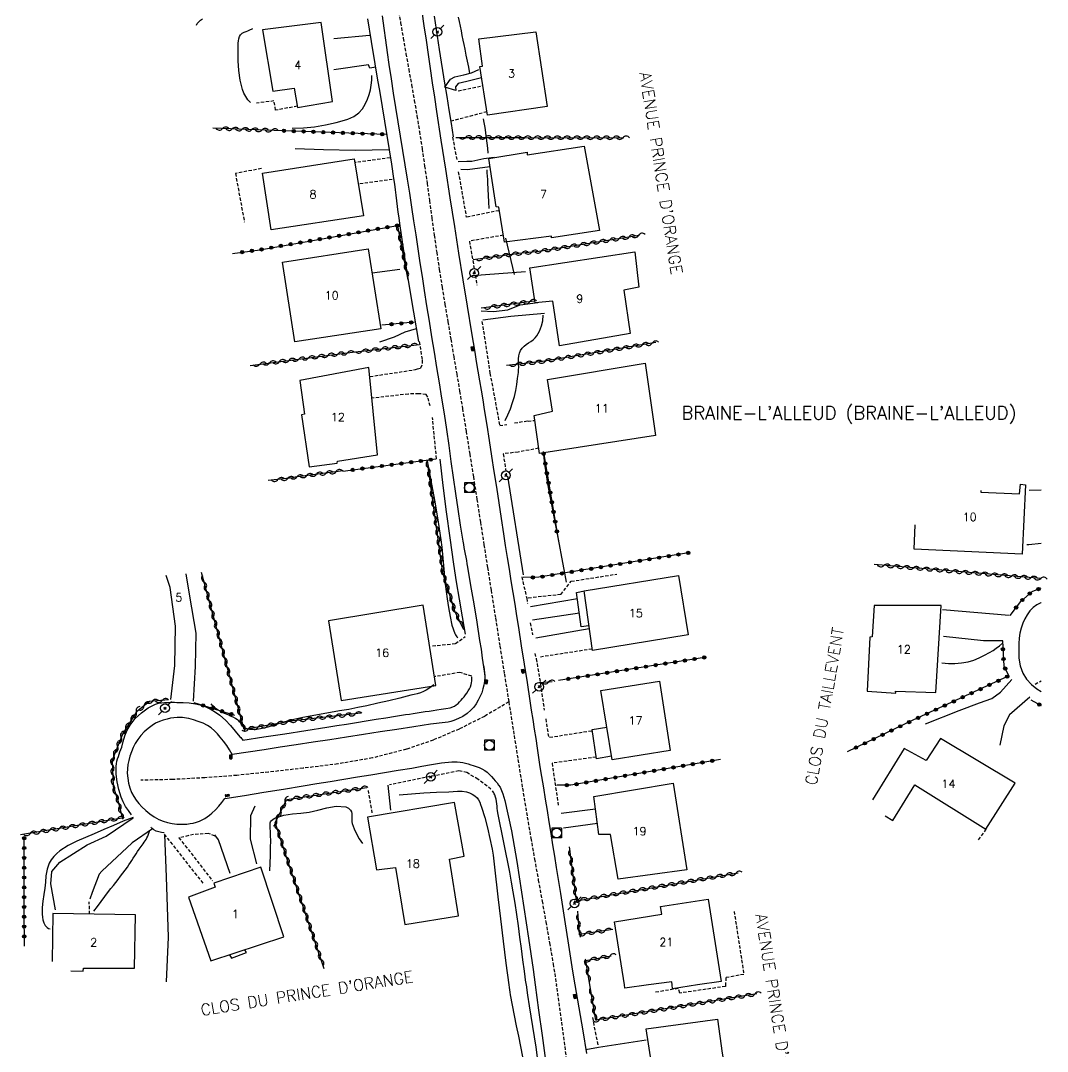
# Model space of a CAD drawing. Header units: millimetres. Extents: x 150997 to 152001, y 151999 to 153001.
# Drawn here: x 151844.3 to 152000.9, y 152160.9 to 152318.2 of the extents above; entities that cross this region are included whole.
import ezdxf
from ezdxf.enums import TextEntityAlignment as Align

# ---------------------------------------------------------------- set-up
doc = ezdxf.new("R2010")
doc.units = ezdxf.units.MM
doc.linetypes.add('DASHED', pattern=[0.75, 0.5, -0.25])
doc.layers.get('0').update_dxf_attribs({"linetype": 'CONTINUOUS'})
for name, color, linetype in [('W0001', 6, 'DASHED'), ('W0014', 7, 'CONTINUOUS'), ('W0017', 7, 'CONTINUOUS'), ('W0101', 7, 'CONTINUOUS'), ('W0104', 1, 'CONTINUOUS'), ('W0105', 7, 'CONTINUOUS'), ('W0112', 1, 'DASHED'), ('W0211', 2, 'CONTINUOUS'), ('W0214', 2, 'CONTINUOUS'), ('W0300', 7, 'CONTINUOUS'), ('W0310', 3, 'CONTINUOUS'), ('W0323', 7, 'CONTINUOUS'), ('W0330', 7, 'CONTINUOUS'), ('W0401', 7, 'CONTINUOUS'), ('W0420', 7, 'CONTINUOUS'), ('W0473', 7, 'CONTINUOUS'), ('W0980', 7, 'CONTINUOUS'), ('W0989', 7, 'CONTINUOUS'), ('W0991', 7, 'CONTINUOUS')]:
    doc.layers.add(name, color=color, linetype=linetype)
doc.styles.get("Standard").update_dxf_attribs({"font": 'romans.shx', "width": 0.85})

# ---------------------------------------------------------------- blocks, each defined once
blk = doc.blocks.new('T401')
for p, q in [((-0.3, 0.3), (0, 0.3)), ((-0.3, -0.25), (-0.3, 0.3)), ((-0.3, 0.15), (0, 0.15)), ((-0.3, 0), (0, 0)), ((0, 0.3), (0, -0.25)), ((-0.3, -0.15), (0, -0.15)), ((-0.3, -0.25), (-0.3, -0.3)), ((-0.3, -0.3), (0, -0.3)), ((0, -0.3), (0, -0.25))]:
    blk.add_line(p, q)
blk = doc.blocks.new('T420')
for p, q in [((0.75, 0.75), (-0.75, 0.75)), ((-0.75, 0.75), (-0.75, -0.75)), ((0.75, 0.75), (0.75, -0.75)), ((0.75, -0.75), (-0.75, -0.75))]:
    blk.add_line(p, q)
blk.add_ellipse((0, 0), major_axis=(-0.53, 0.53), ratio=1, start_param=3.926991, end_param=10.210176)
blk = doc.blocks.new('T473')
for p, q in [((-0.166667, 0.166667), (0.166667, -0.166667)), ((-0.166667, -0.166667), (0.166667, 0.166667)), ((0.500001, 0.500001), (1.000002, 1.000002)), ((-1.000002, -1.000002), (-0.500001, -0.500001))]:
    blk.add_line(p, q)
blk.add_ellipse((0, 0), major_axis=(0.471405, 0.471405), ratio=1, start_param=5.4977871438, end_param=11.780972451)
blk = doc.blocks.new('t310o')
at = {"color": 0, "linetype": 'Continuous'}
for centre, start, end in [((-0.5, 0.38), 216.8699, 323.1304), ((0.5, -0.37), 36.8699, 143.1303)]:
    blk.add_arc(centre, 0.625, start, end, dxfattribs=at)
blk = doc.blocks.new('t323o')
at = {"color": 0, "linetype": 'Continuous'}
for radius in [0.25, 0.15]:
    blk.add_circle((0, 0), radius, dxfattribs=at)

msp = doc.modelspace()

# ---------------------------------------------------------------- linework, layer by layer
at = {"layer": 'W0001'}
for points in [[(151901.87, 152320.22), (151902.26, 152317.84), (151902.67, 152315.47), (151903.09, 152313.1), (151903.51, 152310.73), (151903.94, 152308.36), (151904.36, 152305.98), (151904.77, 152303.61), (151905.15, 152301.23), (151905.56, 152298.6), (151905.94, 152295.97), (151906.31, 152293.33), (151906.68, 152290.7), (151907.04, 152288.06), (151907.4, 152285.43), (151907.78, 152282.79), (151908.18, 152280.16), (151908.6, 152277.5), (151909.03, 152274.85), (151909.48, 152272.2), (151909.93, 152269.55), (151910.38, 152266.9), (151910.83, 152264.25), (151911.28, 152261.59), (151911.71, 152258.94), (151912.27, 152255.48), (151912.82, 152252.02), (151913.37, 152248.56), (151913.91, 152245.1), (151914.45, 152241.63), (151914.99, 152238.17), (151915.53, 152234.71), (151916.08, 152231.25), (151916.75, 152226.98), (151917.42, 152222.72), (151918.1, 152218.45), (151918.78, 152214.19)], [(151999.07, 152216.92), (152000, 152217.43)], [(151918.78, 152214.19), (151915.06, 152211.99), (151911.21, 152210.05), (151907.24, 152208.37), (151903.16, 152206.97), (151897.97, 152205.64), (151892.7, 152204.73), (151887.41, 152204.08), (151882.13, 152203.48), (151877.27, 152202.98), (151872.39, 152202.61), (151867.51, 152202.36), (151862.62, 152202.23)], [(151918.78, 152214.19), (151919.48, 152209.79), (151920.17, 152205.4), (151920.87, 152201.01), (151921.59, 152196.62), (151922.14, 152193.41), (151922.7, 152190.21), (151923.28, 152187.01), (151923.86, 152183.81), (151924.44, 152180.62), (151925, 152177.41), (151925.54, 152174.21), (151926.06, 152171)], [(151927.7, 152158.86), (151927.33, 152161.83), (151926.94, 152164.81), (151926.53, 152167.79), (151926.1, 152170.76), (151926.09, 152170.82), (151926.08, 152170.88), (151926.07, 152170.94), (151926.06, 152171)]]:
    msp.add_lwpolyline(points, dxfattribs=at)
at = {"layer": 'W0014'}
for points in [[(151905.05, 152269.2), (151904.28, 152273.69), (151903.54, 152278.19), (151902.83, 152282.69), (151902.15, 152287.2), (151902.03, 152288.06), (151901.92, 152288.92), (151901.81, 152289.78), (151901.71, 152290.64), (151901.6, 152291.5), (151901.49, 152292.36), (151901.38, 152293.22), (151901.26, 152294.08), (151900.93, 152296.27), (151900.58, 152298.45), (151900.23, 152300.64), (151899.86, 152302.82), (151899.5, 152305), (151899.13, 152307.18), (151898.76, 152309.36), (151898.4, 152311.54), (151897.83, 152314.99), (151897.26, 152318.44)], [(151899.44, 152318.87), (151899.69, 152317.01), (151899.95, 152315.16), (151900.21, 152313.3), (151900.48, 152311.45), (151900.81, 152309.26), (151901.16, 152307.07), (151901.51, 152304.89), (151901.87, 152302.7), (151902.23, 152300.52), (151902.58, 152298.33), (151902.94, 152296.15), (151903.28, 152293.96), (151903.61, 152291.84), (151903.94, 152289.71), (151904.26, 152287.59), (151904.58, 152285.47), (151904.9, 152283.34), (151905.22, 152281.22), (151905.54, 152279.1), (151905.87, 152276.98), (151906.24, 152274.62), (151906.62, 152272.27), (151907, 152269.92), (151907.39, 152267.57), (151907.77, 152265.22), (151908.15, 152262.87), (151908.53, 152260.52), (151908.9, 152258.17), (151909.26, 152255.74), (151909.62, 152253.31), (151909.96, 152250.88), (151910.31, 152248.45), (151910.65, 152246.02), (151911.01, 152243.59), (151911.38, 152241.16), (151911.77, 152238.74), (151911.85, 152238.24), (151911.94, 152237.75), (151912.03, 152237.25), (151912.12, 152236.75), (151912.21, 152236.26), (151912.31, 152235.76), (151912.4, 152235.26), (151912.48, 152234.77), (151912.96, 152231.97), (151913.43, 152229.17), (151913.88, 152226.37), (151914.33, 152223.57), (151914.54, 152222.23), (151914.74, 152220.89), (151914.94, 152219.56), (151915.14, 152218.22)], [(151928.56, 152173.09), (151927.95, 152177.05), (151927.34, 152181), (151926.71, 152184.96), (151926.08, 152188.92), (151925.81, 152190.65), (151925.52, 152192.39), (151925.24, 152194.13), (151924.95, 152195.87), (151924.66, 152197.61), (151924.38, 152199.35), (151924.1, 152201.09), (151923.82, 152202.83), (151923.59, 152204.27), (151923.37, 152205.72), (151923.15, 152207.16), (151922.93, 152208.61), (151922.71, 152210.05), (151922.49, 152211.5), (151922.26, 152212.94), (151922.04, 152214.38), (151921.61, 152217.17), (151921.17, 152219.96), (151920.74, 152222.75), (151920.3, 152225.53), (151920.02, 152227.32), (151919.73, 152229.11), (151919.45, 152230.89), (151919.16, 152232.68), (151918.87, 152234.47), (151918.59, 152236.25), (151918.3, 152238.04), (151918.02, 152239.83), (151917.65, 152242.2), (151917.29, 152244.58), (151916.93, 152246.95), (151916.56, 152249.33), (151916.2, 152251.7), (151915.84, 152254.08), (151915.47, 152256.45), (151915.09, 152258.82), (151914.85, 152260.29), (151914.61, 152261.75), (151914.37, 152263.21), (151914.12, 152264.67), (151913.87, 152266.13), (151913.63, 152267.59), (151913.38, 152269.05), (151913.14, 152270.51), (151912.48, 152274.56), (151911.82, 152278.62), (151911.18, 152282.68), (151910.53, 152286.73), (151909.84, 152291.12), (151909.15, 152295.5), (151908.47, 152299.89), (151907.8, 152304.28), (151907.48, 152306.46), (151907.15, 152308.65), (151906.83, 152310.83), (151906.52, 152313.01), (151906.2, 152315.2), (151905.88, 152317.38), (151905.55, 152319.57)], [(151910.35, 152300.42), (151910.02, 152302.47), (151909.69, 152304.52), (151909.37, 152306.57), (151909.04, 152308.62), (151908.23, 152313.73), (151907.42, 152318.83)], [(151912.18, 152224.51), (151911.71, 152227.18), (151911.25, 152229.86), (151910.82, 152232.54), (151910.41, 152235.22), (151909.83, 152239.22), (151909.29, 152243.21), (151908.77, 152247.22), (151908.29, 152251.22)], [(151921, 152233.59), (151918.61, 152248.65)], [(152000, 152229.33), (151999.95, 152229.31), (151999.33, 152229.01), (151998.77, 152228.62), (151998.27, 152228.09), (151997.85, 152227.5), (151997.5, 152226.87), (151997.21, 152226.22), (151996.95, 152225.47), (151996.77, 152224.7), (151996.66, 152223.92), (151996.61, 152223.13), (151996.58, 152222), (151996.6, 152220.85), (151996.78, 152219.7), (151997.18, 152218.59), (151997.77, 152217.66), (151998.52, 152216.86), (151999.36, 152216.19), (152000, 152215.78)], [(151914.9, 152219.77), (151915.02, 152219.17), (151915.09, 152218.56), (151915.1, 152217.95), (151915.06, 152217.34), (151914.97, 152216.75), (151914.83, 152216.17), (151914.64, 152215.6), (151914.41, 152215.05), (151914.13, 152214.48), (151913.81, 152213.92), (151913.44, 152213.39), (151913, 152212.91), (151912.41, 152212.41), (151911.77, 152211.99), (151911.09, 152211.64), (151910.38, 152211.35), (151909.95, 152211.21), (151909.51, 152211.11), (151909.06, 152211.04), (151908.62, 152210.99), (151908.17, 152210.95), (151907.73, 152210.91), (151907.28, 152210.86), (151906.84, 152210.8), (151904.28, 152210.41), (151901.72, 152210.01), (151899.16, 152209.62), (151896.6, 152209.22), (151894.04, 152208.82), (151891.48, 152208.43), (151888.92, 152208.04), (151886.36, 152207.64), (151883.91, 152207.27), (151881.46, 152206.9), (151879.01, 152206.52), (151876.55, 152206.15)], [(151878.19, 152208.36), (151881.4, 152208.85), (151884.61, 152209.34), (151887.82, 152209.84), (151891.03, 152210.34), (151892.53, 152210.58), (151894.02, 152210.82), (151895.52, 152211.06), (151897.02, 152211.3), (151898.52, 152211.54), (151900.02, 152211.78), (151901.51, 152212.02), (151903.01, 152212.26), (151903.61, 152212.35), (151904.21, 152212.44), (151904.82, 152212.53), (151905.42, 152212.62), (151906.02, 152212.71), (151906.62, 152212.8), (151907.22, 152212.9), (151907.82, 152213), (151908.48, 152213.1), (151909.16, 152213.18), (151909.83, 152213.31), (151910.48, 152213.55), (151910.77, 152213.73), (151911.03, 152213.95), (151911.27, 152214.2), (151911.5, 152214.44), (151911.74, 152214.7), (151911.97, 152214.98), (151912.18, 152215.26), (151912.38, 152215.55), (151912.58, 152215.86), (151912.76, 152216.17), (151912.92, 152216.5), (151913.05, 152216.84), (151913.11, 152217.13), (151913.15, 152217.43), (151913.16, 152217.73), (151913.14, 152218.03)], [(151861.22, 152196.98), (151860.74, 152197.6), (151860.32, 152198.26), (151859.96, 152198.95), (151859.66, 152199.68), (151859.3, 152200.82), (151859.04, 152201.99), (151858.9, 152203.18), (151858.89, 152204.38), (151858.93, 152204.76), (151859, 152205.14), (151859.09, 152205.51), (151859.21, 152205.88), (151859.33, 152206.23), (151859.46, 152206.59), (151859.59, 152206.94), (151859.72, 152207.3), (151859.97, 152208.15), (151860.22, 152209.01), (151860.54, 152209.87), (151860.99, 152210.66), (151861.8, 152211.64), (151862.72, 152212.52), (151863.76, 152213.27), (151864.89, 152213.86), (151865.34, 152214), (151865.8, 152214.06), (151866.26, 152214.08), (151866.72, 152214.11), (151867.08, 152214.13), (151867.43, 152214.14), (151867.79, 152214.14), (151868.15, 152214.12), (151869.08, 152214.08), (151870.03, 152214.03), (151870.97, 152213.91), (151871.89, 152213.69), (151872.64, 152213.41), (151873.36, 152213.05), (151874.04, 152212.64), (151874.69, 152212.17), (151875.54, 152211.43), (151876.31, 152210.59), (151877.03, 152209.73), (151877.76, 152208.88), (151877.88, 152208.75), (151877.99, 152208.62), (151878.1, 152208.49), (151878.21, 152208.36)], [(151876.55, 152206.15), (151876.17, 152206.87), (151875.74, 152207.55), (151875.27, 152208.21), (151874.76, 152208.84), (151874.32, 152209.33), (151873.86, 152209.8), (151873.36, 152210.24), (151872.81, 152210.62), (151872.13, 152210.97), (151871.41, 152211.23), (151870.68, 152211.45), (151869.95, 152211.64), (151869.63, 152211.71), (151869.31, 152211.77), (151868.99, 152211.82), (151868.67, 152211.84), (151868.16, 152211.83), (151867.65, 152211.78), (151867.15, 152211.7), (151866.65, 152211.58), (151866.06, 152211.41), (151865.47, 152211.2), (151864.9, 152210.93), (151864.36, 152210.62), (151863.74, 152210.16), (151863.16, 152209.64), (151862.64, 152209.07), (151862.17, 152208.46), (151861.79, 152207.86), (151861.47, 152207.23), (151861.21, 152206.58), (151860.98, 152205.91), (151860.81, 152205.27), (151860.68, 152204.63), (151860.59, 152203.97), (151860.58, 152203.3), (151860.64, 152202.55), (151860.77, 152201.81), (151860.97, 152201.09), (151861.24, 152200.38), (151861.55, 152199.77), (151861.92, 152199.2), (151862.34, 152198.67), (151862.8, 152198.17), (151863.39, 152197.61), (151864.01, 152197.1), (151864.68, 152196.64), (151865.4, 152196.25), (151866.05, 152195.99), (151866.73, 152195.79), (151867.42, 152195.65), (151868.12, 152195.55), (151868.63, 152195.52), (151869.15, 152195.52), (151869.66, 152195.55), (151870.17, 152195.62), (151870.64, 152195.71), (151871.11, 152195.84), (151871.57, 152196), (151872.02, 152196.19), (151872.41, 152196.41), (151872.78, 152196.65), (151873.13, 152196.92), (151873.47, 152197.21), (151874.02, 152197.73), (151874.53, 152198.27), (151875.02, 152198.85), (151875.47, 152199.45)], [(151875.47, 152199.45), (151878.45, 152199.93), (151881.43, 152200.42), (151884.42, 152200.9), (151887.4, 152201.39), (151889.47, 152201.73), (151891.54, 152202.07), (151893.61, 152202.41), (151895.68, 152202.75), (151897.75, 152203.09), (151899.83, 152203.43), (151901.9, 152203.77), (151903.97, 152204.1), (151905.49, 152204.37), (151907, 152204.66), (151908.53, 152204.91), (151910.07, 152205.05), (151910.5, 152205.06), (151910.92, 152205.04), (151911.35, 152205), (151911.77, 152204.94), (151912.18, 152204.86), (151912.58, 152204.74), (151912.97, 152204.61), (151913.36, 152204.48), (151913.8, 152204.33), (151914.25, 152204.17), (151914.69, 152203.99), (151915.11, 152203.75), (151915.48, 152203.47), (151915.82, 152203.14), (151916.13, 152202.8), (151916.44, 152202.46), (151916.71, 152202.15), (151916.98, 152201.84), (151917.23, 152201.51), (151917.44, 152201.17), (151917.68, 152200.68), (151917.86, 152200.18), (151918.02, 152199.67), (151918.16, 152199.16), (151919.21, 152194.54), (151920.02, 152189.86), (151920.71, 152185.18), (151921.42, 152180.5), (151921.78, 152178.13), (151922.14, 152175.75), (151922.48, 152173.38), (151922.81, 152171)], [(151921.46, 152171), (151921.45, 152171.1), (151921.43, 152171.2), (151921.42, 152171.3), (151921.4, 152171.4), (151921.16, 152173.12), (151920.92, 152174.85), (151920.7, 152176.58), (151920.47, 152178.3), (151920.24, 152180.03), (151920, 152181.75), (151919.74, 152183.47), (151919.46, 152185.19), (151919.2, 152186.71), (151918.92, 152188.22), (151918.63, 152189.73), (151918.33, 152191.24), (151918.02, 152192.74), (151917.72, 152194.25), (151917.42, 152195.76), (151917.13, 152197.27), (151917.07, 152197.61), (151917.03, 152197.95), (151916.98, 152198.3), (151916.94, 152198.64), (151916.89, 152198.99), (151916.83, 152199.33), (151916.74, 152199.67), (151916.64, 152200.01), (151916.57, 152200.17), (151916.49, 152200.33), (151916.4, 152200.48), (151916.3, 152200.62)], [(151866.21, 152194.24), (151865.79, 152194.27), (151865.39, 152194.35), (151865, 152194.49), (151864.63, 152194.67), (151864.5, 152194.76), (151864.39, 152194.86), (151864.29, 152194.97), (151864.21, 152195.09)], [(151928.93, 152171), (151928.57, 152173.09)], [(151926.26, 152135.13), (151925.55, 152140.1), (151924.88, 152145.07), (151924.26, 152150.05), (151923.68, 152155.03), (151923.64, 152155.44), (151923.6, 152155.86), (151923.57, 152156.27), (151923.54, 152156.69), (151923.5, 152157.1), (151923.47, 152157.51), (151923.43, 152157.93), (151923.38, 152158.34), (151923.17, 152159.93), (151922.95, 152161.51), (151922.71, 152163.1), (151922.46, 152164.68), (151922.21, 152166.26), (151921.95, 152167.84), (151921.7, 152169.42), (151921.46, 152171)], [(151922.81, 152171), (151923.33, 152167.16), (151923.85, 152163.31), (151924.39, 152159.47)], [(151930.7, 152160.52), (151930.12, 152164.02), (151929.53, 152167.51), (151928.93, 152171)]]:
    msp.add_lwpolyline(points, dxfattribs=at)
at = {"layer": 'W0017'}
for points in [[(151892.09, 152315.42), (151897.55, 152315.94)], [(151898.48, 152311.04), (151897.57, 152310.9), (151897.39, 152311.4), (151892.1, 152310.64)], [(151900.55, 152298.42), (151895.34, 152298.36), (151890.53, 152298.46), (151886.18, 152298.59)], [(151902.18, 152280.16), (151897.91, 152279.62)], [(151904.65, 152271.11), (151902.94, 152270.6), (151901.31, 152269.87), (151899.04, 152269.1)], [(152000, 152246.5), (151998.17, 152246.45)], [(152000, 152238.39), (151998.12, 152238.16), (151997.79, 152238.15)], [(151867.24, 152214.57), (151867.84, 152219.74), (151867.95, 152225.77), (151867.12, 152231.63), (151866.53, 152233.51)], [(151869.49, 152233.75), (151870.08, 152230.34), (151871.04, 152224.7), (151870.93, 152219.62), (151870.64, 152214.29)], [(151929.27, 152229.9), (151922.07, 152228.72)], [(151922.4, 152226.71), (151929.55, 152227.78)], [(151995.12, 152227.39), (151984.95, 152228.25)], [(151922.89, 152223.97), (151931.06, 152225.41)], [(151985.12, 152224.21), (151991.21, 152223.57), (151994.16, 152223.58)], [(151982.36, 152210.87), (151987.5, 152212.86), (151990.61, 152214.06), (151992.48, 152214.74), (151993.78, 152215.7), (151995.52, 152217.59)], [(151998.25, 152214.91), (151995.15, 152212.23), (151994.29, 152210.53), (151993.71, 152207.57)], [(151900.77, 152197.7), (151900.35, 152201.47)], [(151880.01, 152198.29), (151879.37, 152196.79), (151879.3, 152193.25), (151880.31, 152189.5)], [(151926.78, 152197.24), (151931.99, 152197.87)], [(151849.64, 152182.47), (151848.92, 152186.41), (151849.08, 152188.33), (151850.3, 152189.75), (151854.45, 152192.4), (151857.33, 152193.71), (151861.45, 152196.49)], [(151864.4, 152194.84), (151861.31, 152192.7), (151856.68, 152188.38), (151856.26, 152187.9), (151855.2, 152185.09), (151854.88, 152184.08)], [(151932.29, 152195.64), (151927.12, 152194.93)], [(151876.25, 152187.99), (151874.49, 152193.17), (151873.95, 152193.91)], [(151930.51, 152161.15), (151932.44, 152161.51), (151939.73, 152162.64)]]:
    msp.add_lwpolyline(points, dxfattribs=at)
at = {"layer": 'W0101'}
for points in [[(151891.88, 152305.82), (151890.13, 152317.88), (151881.22, 152316.75), (151882.77, 152307.41), (151886.01, 152307.84), (151886.56, 152304.89)], [(151924.63, 152305.05), (151915.55, 152303.71), (151914.35, 152311.15), (151914.78, 152311.19), (151914.21, 152315.38), (151922.92, 152316.47)], [(151932.61, 152286.13), (151925.27, 152285.02), (151925.27, 152285.26), (151918.14, 152284.33), (151917.27, 152289.67), (151916.83, 152289.74), (151915.75, 152297.13), (151921.56, 152298.07), (151921.6, 152297.67), (151930.27, 152299.02)], [(151896.63, 152288.35), (151882.53, 152286.23), (151881.21, 152294.86), (151895.2, 152297.07)], [(151899.27, 152271.1), (151886.15, 152269.14), (151884.27, 152281.28), (151897.33, 152283.32)], [(151937.31, 152270.39), (151926.54, 152268.55), (151925.48, 152275.37), (151922.79, 152275.1), (151922, 152280.42), (151938.01, 152282.9), (151938.63, 152277.49), (151936.33, 152277.04)], [(151898.76, 152251.9), (151897.45, 152265.25), (151886.9, 152263.25), (151887.61, 152258.11), (151887.15, 152257.99), (151888.31, 152250.06), (151892.59, 152250.63), (151892.66, 152250.95)], [(151941.16, 152254.85), (151923.48, 152252.09), (151922.65, 152257.92), (151925.43, 152258.58), (151924.67, 152263.41), (151939.57, 152265.88)], [(151946.14, 152224.41), (151931.53, 152222.02), (151930.26, 152231.13), (151944.66, 152233.46)], [(151907.66, 152216.7), (151905.73, 152228.98), (151891.26, 152226.57), (151893.21, 152214.4)], [(151983.95, 152215.61), (151984.73, 152228.9), (151974.52, 152228.89), (151974.22, 152224.13), (151973.87, 152224.09), (151973.46, 152215.82), (151977.81, 152215.52), (151977.8, 152215.82)], [(151943.4, 152206.8), (151934.53, 152205.35), (151932.81, 152215.96), (151941.75, 152217.35)], [(151945.93, 152188.57), (151935.45, 152187.13), (151934.3, 152193.95), (151932.52, 152193.95), (151931.73, 152199.78), (151943.86, 152201.8)], [(151911.09, 152181.57), (151909.73, 152190.22), (151911.96, 152190.64), (151910.52, 152198.83), (151897.22, 152196.59), (151898.62, 152188.56), (151901.49, 152188.92), (151902.94, 152180.22)], [(151880.96, 152188.98), (151873.8, 152186.56), (151873.98, 152185.95), (151869.9, 152184.38), (151873.34, 152174.69), (151884.48, 152178.34)], [(151952.57, 152153.47), (151943.73, 152152.2), (151942.8, 152159.32), (151940.57, 152159.09), (151939.76, 152164.33), (151950.62, 152165.77), (151951.35, 152160.61)]]:
    msp.add_lwpolyline(points, close=True, dxfattribs=at)
for points in [[(151990.78, 152246.45), (151990.78, 152246.19), (151996.7, 152245.97), (151996.87, 152247.41), (151997.63, 152247.32), (151997.08, 152236.73)], [(151997.08, 152236.73), (151980.64, 152237.48), (151980.76, 152241.21)], [(151996.02, 152201.8), (151984.65, 152208.61), (151982.46, 152205.27), (151979.12, 152207.1), (151974.26, 152199.27)], [(151976.22, 152196.8), (151977.36, 152196.12), (151980.71, 152201.55), (151991.58, 152194.78), (151996.02, 152201.8)], [(151936.41, 152171), (151934.93, 152180.62), (151942.13, 152181.8), (151942.12, 152181.83), (151941.9, 152182.98), (151949.18, 152184.1), (151951.17, 152171.54)], [(151861.84, 152181.72), (151849.2, 152181.89), (151849.12, 152174.59)], [(151861.65, 152173.59), (151861.84, 152181.72)], [(151851.98, 152173.15), (151853.84, 152173.13), (151853.9, 152173.59), (151861.65, 152173.59)], [(151940.1, 152171), (151936.48, 152170.52), (151936.41, 152171)], [(151943.7, 152171), (151943.64, 152171.47), (151940.1, 152171)], [(151947.59, 152171), (151943.78, 152170.42), (151943.7, 152171)], [(151951.17, 152171.54), (151947.59, 152171)]]:
    msp.add_lwpolyline(points, dxfattribs=at)
at = {"layer": 'W0104'}
for points in [[(151931, 152225.81), (151929.84, 152225.64), (151929.13, 152230.9), (151930.33, 152231.14)], [(151934.44, 152205.94), (151932.16, 152205.52), (151931.52, 152210), (151933.72, 152210.36)], [(151876.18, 152175.62), (151876.46, 152175.09), (151878.76, 152175.94), (151878.51, 152176.38)]]:
    msp.add_lwpolyline(points, dxfattribs=at)
at = {"layer": 'W0105'}
for points in [[(151914.63, 152309.41), (151912.39, 152308.89), (151911.05, 152308.55), (151910.66, 152308.05), (151910.68, 152307.51), (151909.02, 152308), (151909.9, 152309.22), (151910.56, 152309.59), (151911.93, 152309.87), (151913.11, 152310.18), (151914.22, 152310.68)], [(151911.08, 152296.68), (151912.4, 152296.69), (151913.13, 152296.71), (151914.98, 152297.12), (151916.54, 152297.31)], [(151915.91, 152295.83), (151912.5, 152295.4), (151911.44, 152295.42)], [(151914.54, 152273.87), (151916.46, 152273.77), (151918.64, 152274.05), (151920.5, 152274.79), (151923.19, 152275.12)], [(151924.22, 152273.45), (151919.08, 152273.02), (151914.83, 152272.45)]]:
    msp.add_lwpolyline(points, dxfattribs=at)
at = {"layer": 'W0112'}
for points in [[(151911.05, 152307.42), (151914.82, 152308.24)], [(151886.52, 152305.11), (151883.21, 152304.47), (151883.21, 152304.5), (151882.95, 152305.9), (151880.31, 152305.57)], [(151915.46, 152304.24), (151909.99, 152302.82)], [(151910.18, 152300.38), (151910.89, 152296.76)], [(151900.68, 152297.21), (151895.29, 152296.49)], [(151881.04, 152295.57), (151877.07, 152294.85), (151878.44, 152287.42)], [(151911.08, 152295.09), (151912.29, 152288.17)], [(151901.01, 152293.93), (151895.83, 152293.23)], [(151912.39, 152288.24), (151917.19, 152289.2)], [(151917.96, 152285.42), (151912.92, 152284.53)], [(151912.76, 152284.51), (151913.29, 152281.53), (151913.92, 152277.77)], [(151914.69, 152272.23), (151915.91, 152264.38), (151915.91, 152264.36), (151917.39, 152256.36)], [(151905.35, 152265.17), (151905.62, 152265.83), (151905.6, 152266.47), (151905.16, 152269.21)], [(151897.59, 152263.85), (151904.52, 152264.9), (151905.05, 152265.08), (151905.32, 152265.11)], [(151906.16, 152261.1), (151905.02, 152261.23), (151903.46, 152261.17), (151897.91, 152260.55)], [(151906.78, 152259.36), (151906.44, 152260.68), (151906.16, 152261.1)], [(151907.75, 152251.29), (151907.13, 152257.62)], [(151919.64, 152256.78), (151921.71, 152257.09), (151921.71, 152257.06), (151922.76, 152257.15)], [(151917.39, 152256.36), (151918.46, 152256.55)], [(151923.36, 152252.91), (151920.22, 152252.32), (151917.92, 152252.05)], [(151917.92, 152252.05), (151918.43, 152248.8)], [(151926.73, 152230.58), (151928.3, 152232.6), (151935.28, 152233.71)], [(151920.76, 152233.28), (151921.51, 152230.02)], [(151926.73, 152230.58), (151921.51, 152230.02)], [(151921.51, 152230.02), (151921.67, 152229.19)], [(151922.03, 152226.25), (151922.39, 152224.43)], [(151907.13, 152222.74), (151910.63, 152223.1), (151912.14, 152224.17)], [(151922.74, 152221.6), (151922.96, 152220.8), (151922.96, 152220.77), (151923.62, 152216.98), (151923.62, 152216.96), (151924.18, 152212.92)], [(151931.5, 152222.26), (151923.41, 152221.02)], [(151913.13, 152218.1), (151911.33, 152218.7), (151907.57, 152218.06)], [(151924.41, 152211.61), (151924.85, 152208.77)], [(151925.01, 152208.8), (151931.55, 152209.82)], [(151932.12, 152205.78), (151925.38, 152204.84)], [(151916.06, 152200.87), (151914.07, 152202.4), (151912.39, 152203.4), (151911.17, 152203.68), (151900.6, 152201.55)], [(151925.38, 152204.84), (151926.33, 152198.42)], [(151897.3, 152200.7), (151897.92, 152197.13)], [(151872.14, 152186.54), (151866.07, 152194.25)], [(151873.96, 152193.72), (151872.92, 152194.12), (151870.69, 152193.94), (151868.46, 152193.47)], [(151991.58, 152194.78), (151990.28, 152192.99)], [(151868.46, 152193.47), (151873.56, 152186.88)], [(151854.83, 152181.82), (151854.76, 152183.71)], [(151953.16, 152182.23), (151954.64, 152172.61), (151951.88, 152172.12), (151951.85, 152171)], [(151951.85, 152171), (151951.84, 152170.77), (151944.85, 152169.76), (151944.64, 152170.46), (151941.07, 152169.88)], [(151931.53, 152166.05), (151932.39, 152161.75)]]:
    msp.add_lwpolyline(points, dxfattribs=at)
at = {"layer": 'W0211'}
for points in [[(151912.83, 152310.11), (151912.66, 152311.03), (151912.48, 152311.95), (151912.3, 152312.87), (151912.12, 152313.78), (151911.98, 152314.49), (151911.83, 152315.19), (151911.68, 152315.89), (151911.54, 152316.6), (151911.39, 152317.3), (151911.25, 152318), (151911.13, 152318.71)], [(151879.38, 152305.65), (151878.99, 152306.09), (151878.66, 152306.57), (151878.38, 152307.09), (151878.16, 152307.63), (151877.77, 152309.08), (151877.58, 152310.55), (151877.51, 152312.03), (151877.51, 152313.5), (151877.51, 152313.81), (151877.5, 152314.12), (151877.49, 152314.43), (151877.49, 152314.74), (151877.52, 152315.07), (151877.59, 152315.39), (151877.7, 152315.71), (151877.87, 152316), (151878.1, 152316.23), (151878.4, 152316.38), (151878.7, 152316.48), (151878.98, 152316.6), (151879.17, 152316.69), (151879.35, 152316.78), (151879.54, 152316.86), (151879.73, 152316.95)], [(151885.75, 152301.73), (151887.44, 152301.79), (151889.13, 152301.96), (151890.8, 152302.23), (151892.44, 152302.62), (151893.34, 152302.87), (151894.24, 152303.14), (151895.12, 152303.53), (151895.91, 152304.08), (151896.46, 152304.7), (151896.88, 152305.41), (151897.2, 152306.15), (151897.47, 152306.9), (151897.66, 152307.6), (151897.8, 152308.32), (151897.86, 152309.05), (151897.86, 152309.78)], [(151915.63, 152297.93), (151915.56, 152298.7), (151915.48, 152299.46), (151915.39, 152300.23), (151915.29, 152300.99), (151915.21, 152301.54), (151915.12, 152302.08), (151915.02, 152302.63), (151914.92, 152303.17)], [(151915.76, 152289.5), (151915.72, 152290.48), (151915.68, 152291.46), (151915.63, 152292.43), (151915.58, 152293.41), (151915.56, 152293.91), (151915.53, 152294.41), (151915.5, 152294.91), (151915.47, 152295.41)], [(151919.65, 152279.42), (151918.35, 152284.95)], [(151918.22, 152257.12), (151918.64, 152258.01), (151919.02, 152258.93), (151919.35, 152259.86), (151919.64, 152260.81), (151919.85, 152261.71), (151920, 152262.62), (151920.13, 152263.53), (151920.25, 152264.45), (151920.28, 152264.86), (151920.29, 152265.29), (151920.27, 152265.71), (151920.26, 152266.12), (151920.27, 152266.56), (151920.31, 152266.99), (151920.41, 152267.42), (151920.57, 152267.83), (151920.81, 152268.19), (151921.11, 152268.5), (151921.45, 152268.76), (151921.79, 152268.99), (151922.14, 152269.21), (151922.48, 152269.45), (151922.79, 152269.73), (151923.06, 152270.06), (151923.46, 152270.79), (151923.76, 152271.56), (151923.95, 152272.37), (151924.04, 152273.2)], [(151927.59, 152232.49), (151927.24, 152234.39), (151926.89, 152236.29), (151926.54, 152238.19), (151926.18, 152240.09), (151925.98, 152241.14), (151925.77, 152242.19), (151925.57, 152243.24), (151925.36, 152244.3), (151925.15, 152245.35), (151924.95, 152246.4), (151924.76, 152247.46), (151924.58, 152248.52), (151924.43, 152249.49), (151924.29, 152250.46), (151924.17, 152251.44), (151924.06, 152252.41)], [(151906.32, 152250.99), (151906.9, 152247.99), (151907.45, 152244.98), (151907.94, 152241.96), (151908.39, 152238.93), (151908.54, 152237.81), (151908.66, 152236.68), (151908.76, 152235.55), (151908.86, 152234.43), (151908.97, 152233.3), (151909.08, 152232.17), (151909.22, 152231.04), (151909.39, 152229.92), (151909.6, 152228.59), (151909.81, 152227.25), (151910.11, 152225.93), (151910.56, 152224.64), (151910.65, 152224.45), (151910.75, 152224.27), (151910.87, 152224.11), (151911.01, 152223.95)], [(151984.85, 152220.17), (151985.84, 152220.07), (151986.85, 152220.07), (151987.85, 152220.15), (151988.84, 152220.33), (151989.71, 152220.58), (151990.54, 152220.92), (151991.35, 152221.32), (151992.14, 152221.75), (151992.66, 152222.06), (151993.15, 152222.4), (151993.63, 152222.77), (151994.09, 152223.16)], [(151907.32, 152216.8), (151906.96, 152216.5), (151906.58, 152216.23), (151906.18, 152215.99), (151905.76, 152215.78), (151905.29, 152215.59), (151904.81, 152215.45), (151904.32, 152215.33), (151903.83, 152215.2), (151902.17, 152214.77), (151900.49, 152214.36), (151898.82, 152213.98), (151897.13, 152213.61), (151895.75, 152213.33), (151894.35, 152213.06), (151892.96, 152212.81), (151891.56, 152212.57), (151890.17, 152212.32), (151888.78, 152212.07), (151887.38, 152211.8), (151885.99, 152211.52), (151885.19, 152211.32), (151884.39, 152211.08), (151883.6, 152210.83), (151882.81, 152210.57), (151882, 152210.33), (151881.17, 152210.14), (151880.33, 152210.01), (151879.48, 152209.98), (151879.22, 152209.99), (151878.96, 152210.04), (151878.71, 152210.12), (151878.48, 152210.24), (151878.31, 152210.36), (151878.17, 152210.5), (151878.05, 152210.66), (151877.94, 152210.82), (151877.83, 152210.98), (151877.71, 152211.14), (151877.58, 152211.29), (151877.44, 152211.42), (151877.09, 152211.66), (151876.71, 152211.87), (151876.33, 152212.04), (151875.94, 152212.21), (151875.55, 152212.36), (151875.16, 152212.53), (151874.78, 152212.72), (151874.42, 152212.94), (151874.14, 152213.15), (151873.87, 152213.38), (151873.62, 152213.62), (151873.39, 152213.88)], [(151902.07, 152200.03), (151903.95, 152200.18), (151905.84, 152200.3), (151907.73, 152200.4), (151909.61, 152200.47), (151910.28, 152200.52), (151910.97, 152200.58), (151911.66, 152200.58), (151912.34, 152200.48), (151912.78, 152200.33), (151913.2, 152200.14), (151913.59, 152199.88), (151913.94, 152199.56), (151914.17, 152199.24), (151914.34, 152198.88), (151914.48, 152198.52), (151914.6, 152198.15), (151915.11, 152196.57), (151915.54, 152194.97), (151915.9, 152193.35), (151916.22, 152191.72), (151916.37, 152190.82), (151916.5, 152189.91), (151916.61, 152189), (151916.71, 152188.08), (151916.8, 152187.17), (151916.89, 152186.26), (151916.98, 152185.35), (151917.09, 152184.43), (151917.5, 152181.07), (151917.9, 152177.71), (151918.32, 152174.35), (151918.78, 152171)], [(151882.33, 152188.44), (151882.38, 152189.6), (151882.42, 152190.75), (151882.44, 152191.91), (151882.45, 152193.06), (151882.45, 152193.28), (151882.44, 152193.49), (151882.43, 152193.71), (151882.42, 152193.93), (151882.41, 152194.14), (151882.4, 152194.36), (151882.4, 152194.57), (151882.39, 152194.79), (151882.39, 152194.93), (151882.38, 152195.06), (151882.36, 152195.2), (151882.35, 152195.33), (151882.35, 152195.48), (151882.36, 152195.62), (151882.39, 152195.76), (151882.44, 152195.9), (151882.59, 152196.1), (151882.78, 152196.26), (151882.99, 152196.39), (151883.2, 152196.49), (151884.46, 152196.9), (151885.76, 152197.11), (151887.06, 152197.23), (151888.33, 152197.38), (151889.66, 152197.67), (151891.03, 152198.04), (151892.46, 152198.27), (151893.9, 152198.16), (151894.11, 152198.09), (151894.32, 152197.99), (151894.5, 152197.85), (151894.64, 152197.67), (151894.76, 152197.43), (151894.82, 152197.17), (151894.84, 152196.91), (151894.84, 152196.65), (151894.83, 152196.4), (151894.83, 152196.15), (151894.84, 152195.9), (151894.9, 152195.65), (151895.18, 152194.83), (151895.54, 152194.04), (151895.97, 152193.28), (151896.45, 152192.57)], [(151861.45, 152196.58), (151859.96, 152195.98), (151858.48, 152195.35), (151857.01, 152194.71), (151855.54, 152194.05), (151854.21, 152193.48), (151852.86, 152192.92), (151851.53, 152192.28), (151850.3, 152191.47), (151849.82, 152191.07), (151849.37, 152190.62), (151848.98, 152190.12), (151848.66, 152189.57), (151848.33, 152188.65), (151848.17, 152187.68), (151848.08, 152186.71), (151847.97, 152185.77), (151847.82, 152184.79), (151847.67, 152183.81), (151847.57, 152182.81), (151847.58, 152181.82), (151847.63, 152181.37), (151847.69, 152180.92), (151847.82, 152180.48), (151848.04, 152180.07), (151848.19, 152179.9), (151848.37, 152179.75), (151848.57, 152179.64), (151848.79, 152179.56)], [(151855.47, 152182.24), (151856.03, 152183), (151856.59, 152183.75), (151857.16, 152184.5), (151857.73, 152185.25), (151858.08, 152185.72), (151858.45, 152186.19), (151858.81, 152186.65), (151859.18, 152187.11), (151859.54, 152187.58), (151859.9, 152188.05), (151860.26, 152188.52), (151860.6, 152189), (151860.83, 152189.33), (151861.06, 152189.67), (151861.28, 152190.01), (151861.49, 152190.35), (151861.71, 152190.69), (151861.93, 152191.03), (151862.14, 152191.37), (151862.37, 152191.7), (151862.52, 152191.92), (151862.68, 152192.13), (151862.84, 152192.34), (151863, 152192.55), (151863.16, 152192.77), (151863.31, 152192.98), (151863.45, 152193.21), (151863.58, 152193.44), (151863.72, 152193.72), (151863.83, 152194.01), (151863.93, 152194.31), (151864, 152194.62)], [(151918.78, 152171), (151918.83, 152170.63), (151918.89, 152170.25), (151918.94, 152169.88), (151919, 152169.51), (151919.27, 152167.92), (151919.58, 152166.34), (151919.91, 152164.77), (151920.25, 152163.2), (151920.58, 152161.62), (151920.87, 152160.04)]]:
    msp.add_lwpolyline(points, dxfattribs=at)
at = {"layer": 'W0214'}
msp.add_lwpolyline([(151871.13, 152317.47), (151871.26, 152317.71), (151871.49, 152317.99), (151871.75, 152318.23), (151872.05, 152318.43)], dxfattribs=at)
at = {"layer": 'W0300'}
msp.add_lwpolyline([(151921.34, 152279.82), (151913.17, 152279.21)], dxfattribs=at)
at = {"layer": 'W0310'}
for points in [[(151882.98, 152301.4), (151873.6, 152301.75)], [(151910.7, 152300.33), (151921.26, 152300.3), (151936.35, 152300.28)], [(151903.44, 152278.58), (151901.84, 152286.82)], [(151938.66, 152285.39), (151923.41, 152282.95), (151920.32, 152282.64), (151913.36, 152281.66)], [(151922.67, 152275.37), (151914.55, 152274.27)], [(151894.93, 152267.55), (151905.18, 152268.72)], [(151941.2, 152269.04), (151923.9, 152266.13), (151918.41, 152265.55)], [(151879.3, 152265.53), (151894.93, 152267.55)], [(151893.49, 152249.47), (151885.8, 152248.46), (151885.8, 152248.38), (151882.07, 152247.97)], [(151911.94, 152225.17), (151910.57, 152228.05), (151908.74, 152233.9), (151906.41, 152250.43)], [(152000, 152233.01), (151974.52, 152235.14)], [(151896.21, 152212.47), (151885.91, 152211.3), (151878.39, 152209.96), (151871.91, 152233.95)], [(151925.41, 152217.27), (151923.34, 152217.13)], [(151866.88, 152214.52), (151863.97, 152214.24), (151861.98, 152212.7), (151859.87, 152209.37), (151858.25, 152205.32), (151858.4, 152201.27), (151859.18, 152199.01), (151859.8, 152196.49), (151859.77, 152196.48), (151844.3, 152193.89)], [(151890.63, 152173.44), (151885.13, 152189.76), (151883.15, 152195.77), (151884.91, 152199.31), (151897.14, 152201.12)], [(151928.01, 152192.09), (151929.06, 152183.86), (151932.07, 152184.36), (151953.77, 152188.09)], [(151934.64, 152179.49), (151929.59, 152178.7), (151929.29, 152182.28)], [(151931.16, 152171), (151930.54, 152174.73), (151934.38, 152175.44)], [(151956.63, 152169.65), (151932.06, 152165.63), (151931.16, 152171)]]:
    msp.add_lwpolyline(points, dxfattribs=at)
at = {"layer": 'W0323'}
for points in [[(151900.08, 152300.78), (151882.98, 152301.4)], [(151876.61, 152282.63), (151880.81, 152283.2), (151902.08, 152286.95)], [(151904.32, 152272.15), (151899.39, 152271.67)], [(151893.48, 152249.41), (151907.7, 152251.27)], [(151924.06, 152252.25), (151926.36, 152238.74)], [(151946.19, 152236.94), (151923.38, 152233.22), (151920.95, 152233.17)], [(151995.29, 152227.39), (151996.88, 152229.54), (151998.64, 152231.04), (152000, 152231.59)], [(151994.11, 152223.5), (151994.19, 152221.56), (151994.33, 152219.67), (151995.06, 152218.16), (151980.34, 152211.35), (151970.4, 152206.57)], [(151948.66, 152220.99), (151926.38, 152217.46)], [(151870.72, 152214.11), (151876.91, 152212.19)], [(151998.4, 152214.5), (152000, 152213.64)], [(151951.08, 152205.43), (151928.26, 152201.49), (151926.13, 152201.48)], [(151844.87, 152176.9), (151844.83, 152182.08), (151844.85, 152193.67)]]:
    msp.add_lwpolyline(points, dxfattribs=at)
at = {"layer": 'W0330'}
msp.add_lwpolyline([(151866.24, 152193.95), (151866.53, 152187.48), (151866.82, 152178.31), (151866.49, 152171.5)], dxfattribs=at)

# ---------------------------------------------------------------- block references
at = {"layer": 'W0310'}
for p, rotation in [((151875.1, 152301.69), 177.881516627359), ((151876.6, 152301.64), 177.881516627359), ((151878.1, 152301.58), 177.881516627359), ((151879.6, 152301.53), 177.881516627359), ((151881.1, 152301.47), 177.881516627359), ((151882.6, 152301.42), 177.881516627359), ((151912.2, 152300.33), 359.8209343150165), ((151913.7, 152300.32), 359.8209343150165), ((151915.2, 152300.32), 359.8209343150165), ((151916.7, 152300.31), 359.8209343150165), ((151918.2, 152300.31), 359.8209343150165), ((151919.7, 152300.3), 359.8209343150165), ((151921.2, 152300.3), 359.8209343150165), ((151922.7, 152300.3), 359.9176929559381), ((151924.2, 152300.29), 359.9176929559381), ((151925.7, 152300.29), 359.9176929559381), ((151927.2, 152300.29), 359.9176929559381), ((151928.7, 152300.29), 359.9176929559381), ((151930.2, 152300.29), 359.9176929559381), ((151931.7, 152300.28), 359.9176929559381), ((151933.2, 152300.28), 359.9176929559381), ((151934.7, 152300.28), 359.9176929559381), ((151936.2, 152300.28), 359.9176929559381), ((151902.01, 152285.94), 101.0113592687078), ((151902.3, 152284.47), 101.0113592687078), ((151937.1, 152285.14), 189.0866047439879), ((151938.58, 152285.38), 189.0866047439879), ((151902.58, 152283), 101.0113592687078), ((151926.73, 152283.48), 189.0866047439879), ((151928.21, 152283.72), 189.0866047439879), ((151929.69, 152283.95), 189.0866047439879), ((151931.17, 152284.19), 189.0866047439879), ((151932.66, 152284.43), 189.0866047439879), ((151934.14, 152284.66), 189.0866047439879), ((151935.62, 152284.9), 189.0866047439879), ((151902.87, 152281.53), 101.0113592687078), ((151914.84, 152281.87), 187.9802646080594), ((151916.33, 152282.08), 187.9802646080594), ((151917.81, 152282.28), 187.9802646080594), ((151919.3, 152282.49), 187.9802646080594), ((151920.79, 152282.68), 185.7930620571824), ((151922.28, 152282.83), 185.7930620571824), ((151923.77, 152283.01), 189.0866047439879), ((151925.25, 152283.24), 189.0866047439879), ((151903.16, 152280.05), 101.0113592687078), ((151916.04, 152274.47), 187.7147795044607), ((151917.53, 152274.67), 187.7147795044607), ((151919.01, 152274.87), 187.7147795044607), ((151920.5, 152275.08), 187.7147795044607), ((151921.99, 152275.28), 187.7147795044607), ((151896.42, 152267.72), 6.521062582639324), ((151897.91, 152267.89), 6.521062582639324), ((151899.4, 152268.06), 6.521062582639324), ((151900.89, 152268.23), 6.521062582639324), ((151902.38, 152268.4), 6.521062582639324), ((151903.87, 152268.57), 6.521062582639324), ((151933.25, 152267.7), 189.5285546563194), ((151934.73, 152267.95), 189.5285546563194), ((151936.21, 152268.2), 189.5285546563194), ((151937.69, 152268.45), 189.5285546563194), ((151939.17, 152268.7), 189.5285546563194), ((151940.65, 152268.94), 189.5285546563194), ((151883.77, 152266.11), 7.354885474838162), ((151885.25, 152266.3), 7.354885474838162), ((151886.74, 152266.49), 7.354885474838162), ((151888.23, 152266.69), 7.354885474838162), ((151889.72, 152266.88), 7.354885474838162), ((151891.2, 152267.07), 7.354885474838162), ((151892.69, 152267.26), 7.354885474838162), ((151894.18, 152267.45), 7.354885474838162), ((151924.37, 152266.21), 189.5285546563194), ((151925.85, 152266.46), 189.5285546563194), ((151927.33, 152266.71), 189.5285546563194), ((151928.81, 152266.96), 189.5285546563194), ((151930.29, 152267.21), 189.5285546563194), ((151931.77, 152267.45), 189.5285546563194), ((151880.79, 152265.73), 7.354885474838162), ((151882.28, 152265.92), 7.354885474838162), ((151919.9, 152265.71), 186.0834364803302), ((151921.4, 152265.87), 186.0834364803302), ((151922.89, 152266.02), 186.0834364803302), ((151906.48, 152249.92), 98.00148979160674), ((151889.43, 152248.94), 187.5106957138993), ((151890.92, 152249.13), 187.5106957138993), ((151892.4, 152249.33), 187.5106957138993), ((151906.69, 152248.44), 98.00148979160674), ((151883.56, 152248.13), 186.2233119625754), ((151885.05, 152248.29), 186.2233119625754), ((151886.45, 152248.54), 187.5106957138993), ((151887.94, 152248.74), 187.5106957138993), ((151906.9, 152246.95), 98.00148979160674), ((151907.11, 152245.47), 98.00148979160674), ((151907.32, 152243.98), 98.00148979160674), ((151907.53, 152242.5), 98.00148979160674), ((151907.74, 152241.01), 98.00148979160674), ((151907.95, 152239.53), 98.00148979160674), ((151908.15, 152238.04), 98.00148979160674), ((151908.36, 152236.56), 98.00148979160674), ((151908.57, 152235.07), 98.00148979160674), ((151976.01, 152235.02), 175.2301668869939), ((151977.51, 152234.89), 175.2301668869939), ((151979, 152234.77), 175.2301668869939), ((151872.3, 152232.5), 105.1323339567775), ((151908.83, 152233.6), 107.4013742074811), ((151980.5, 152234.64), 175.2301668869939), ((151981.99, 152234.52), 175.2301668869939), ((151983.49, 152234.39), 175.2301668869939), ((151984.98, 152234.27), 175.2301668869939), ((151986.48, 152234.14), 175.2301668869939), ((151987.97, 152234.02), 175.2301668869939), ((151989.47, 152233.89), 175.2301668869939), ((151990.96, 152233.77), 175.2301668869939), ((151992.46, 152233.64), 175.2301668869939), ((151993.95, 152233.52), 175.2301668869939), ((151995.45, 152233.39), 175.2301668869939), ((151996.94, 152233.27), 175.2301668869939), ((151998.44, 152233.15), 175.2301668869939), ((151872.69, 152231.06), 105.1323339567775), ((151909.28, 152232.16), 107.4013742074811), ((151999.93, 152233.02), 175.2301668869939), ((151873.08, 152229.61), 105.1323339567775), ((151909.73, 152230.73), 107.4013742074811), ((151910.18, 152229.3), 107.4013742074811), ((151873.47, 152228.16), 105.1323339567775), ((151910.65, 152227.88), 115.4780515690632), ((151873.86, 152226.71), 105.1323339567775), ((151911.3, 152226.53), 115.4780515690632), ((151874.25, 152225.26), 105.1323339567775), ((151874.65, 152223.82), 105.1323339567775), ((151875.04, 152222.37), 105.1323339567775), ((151875.43, 152220.92), 105.1323339567775), ((151875.82, 152219.47), 105.1323339567775), ((151876.21, 152218.02), 105.1323339567775), ((151876.6, 152216.58), 105.1323339567775), ((151877, 152215.13), 105.1323339567775), ((151924.83, 152217.23), 184.0542035468524), ((151864.39, 152214.28), 185.5212411431356), ((151865.89, 152214.42), 185.5212411431356), ((151877.39, 152213.68), 105.1323339567775), ((151861.95, 152212.65), 237.6836397166404), ((151863.12, 152213.58), 217.6491669877811), ((151877.78, 152212.23), 105.1323339567775), ((151861.15, 152211.38), 237.6836397166404), ((151878.17, 152210.78), 105.1323339567775), ((151884.94, 152211.13), 190.1062065054199), ((151886.42, 152211.36), 186.4506327769105), ((151887.91, 152211.53), 186.4506327769105), ((151889.4, 152211.7), 186.4506327769105), ((151890.89, 152211.87), 186.4506327769105), ((151892.38, 152212.04), 186.4506327769105), ((151893.87, 152212.2), 186.4506327769105), ((151895.36, 152212.37), 186.4506327769105), ((151860.34, 152210.12), 237.6836397166404), ((151879.03, 152210.08), 190.1062065054199), ((151880.51, 152210.34), 190.1062065054199), ((151881.99, 152210.6), 190.1062065054199), ((151883.46, 152210.87), 190.1062065054199), ((151859.08, 152207.4), 248.1717449403164), ((151859.64, 152208.8), 248.1717449403164), ((151858.53, 152206.01), 248.1717449403164), ((151858.28, 152204.57), 272.1938964648952), ((151858.34, 152203.07), 272.1938964648952), ((151858.39, 152201.57), 272.1938964648952), ((151858.79, 152200.13), 288.8277934759321), ((151890.35, 152200.11), 8.424421787595252), ((151891.83, 152200.33), 8.424421787595252), ((151893.31, 152200.55), 8.424421787595252), ((151894.8, 152200.77), 8.424421787595252), ((151896.28, 152200.99), 8.424421787595252), ((151859.25, 152198.71), 283.8058829958211), ((151884.68, 152198.86), 63.64905276618376), ((151885.89, 152199.45), 8.424421787595252), ((151887.38, 152199.67), 8.424421787595252), ((151888.86, 152199.89), 8.424421787595252), ((151859.61, 152197.25), 283.8058829958211), ((151884.02, 152197.51), 63.64905276618376), ((151853.18, 152195.38), 189.5403818047581), ((151854.65, 152195.63), 189.5403818047581), ((151856.13, 152195.87), 189.5403818047581), ((151857.61, 152196.12), 189.5403818047581), ((151859.09, 152196.37), 189.5403818047581), ((151883.35, 152196.17), 63.64905276618376), ((151883.48, 152194.77), 108.228643647012), ((151845.78, 152194.13), 189.5403818047581), ((151847.26, 152194.38), 189.5403818047581), ((151848.74, 152194.63), 189.5403818047581), ((151850.22, 152194.88), 189.5403818047581), ((151851.7, 152195.13), 189.5403818047581), ((151883.95, 152193.34), 108.228643647012), ((151884.42, 152191.92), 108.228643647012), ((151884.89, 152190.49), 108.228643647012), ((151928.2, 152190.61), 277.2852083658494), ((151885.36, 152189.07), 108.6204567051867), ((151928.39, 152189.12), 277.2852083658494), ((151885.84, 152187.65), 108.6204567051867), ((151928.58, 152187.63), 277.2852083658494), ((151950.46, 152187.52), 9.730388843316568), ((151951.94, 152187.77), 9.730388843316568), ((151953.42, 152188.02), 9.730388843316568), ((151886.32, 152186.23), 108.6204567051867), ((151928.77, 152186.14), 277.2852083658494), ((151941.59, 152186), 9.730388843316568), ((151943.07, 152186.25), 9.730388843316568), ((151944.54, 152186.5), 9.730388843316568), ((151946.02, 152186.76), 9.730388843316568), ((151947.5, 152187.01), 9.730388843316568), ((151948.98, 152187.26), 9.730388843316568), ((151886.8, 152184.81), 108.6204567051867), ((151928.96, 152184.65), 277.2852083658494), ((151932.72, 152184.48), 9.730388843316568), ((151934.2, 152184.73), 9.730388843316568), ((151935.67, 152184.98), 9.730388843316568), ((151937.15, 152185.24), 9.730388843316568), ((151938.63, 152185.49), 9.730388843316568), ((151940.11, 152185.74), 9.730388843316568), ((151887.28, 152183.39), 108.6204567051867), ((151929.76, 152183.98), 9.437609775088854), ((151931.24, 152184.23), 9.437609775088854), ((151887.76, 152181.96), 108.6204567051867), ((151888.24, 152180.54), 108.6204567051867), ((151929.41, 152180.78), 94.83511743349548), ((151888.72, 152179.12), 108.6204567051867), ((151929.54, 152179.29), 94.83511743349548), ((151889.2, 152177.7), 108.6204567051867), ((151930.48, 152178.84), 188.8782368912469), ((151931.96, 152179.07), 188.8782368912469), ((151933.45, 152179.3), 188.8782368912469), ((151889.68, 152176.28), 108.6204567051867), ((151890.15, 152174.86), 108.6204567051867), ((151931.25, 152174.86), 10.51232953336823), ((151932.73, 152175.13), 10.51232953336823), ((151934.2, 152175.4), 10.51232953336823), ((151930.67, 152173.96), 99.47968425542336), ((151930.91, 152172.48), 99.47968425542336), ((151931.41, 152169.52), 99.47968425543607), ((151931.66, 152168.04), 99.47968425543607), ((151950.37, 152168.63), 189.3024339899082), ((151951.85, 152168.87), 189.3024339899082), ((151953.33, 152169.11), 189.3024339899082), ((151954.81, 152169.35), 189.3024339899082), ((151956.29, 152169.6), 189.3024339899082), ((151931.9, 152166.56), 99.47968425543607), ((151941.49, 152167.17), 189.3024339899082), ((151942.97, 152167.41), 189.3024339899082), ((151944.45, 152167.66), 189.3024339899082), ((151945.93, 152167.9), 189.3024339899082), ((151947.41, 152168.14), 189.3024339899082), ((151948.89, 152168.38), 189.3024339899082), ((151932.61, 152165.72), 189.3024339899082), ((151934.09, 152165.96), 189.3024339899082), ((151935.57, 152166.2), 189.3024339899082), ((151937.05, 152166.44), 189.3024339899082), ((151938.53, 152166.69), 189.3024339899082), ((151940.01, 152166.93), 189.3024339899082)]:
    msp.add_blockref('t310o', p, dxfattribs=dict(at, rotation=rotation))
at = {"layer": 'W0323'}
for p, rotation in [((151884.48, 152301.35), 177.9297273922207), ((151885.98, 152301.29), 177.9297273922207), ((151887.48, 152301.24), 177.9297273922207), ((151888.98, 152301.19), 177.9297273922207), ((151890.48, 152301.13), 177.9297273922207), ((151891.97, 152301.08), 177.9297273922207), ((151893.47, 152301.02), 177.9297273922207), ((151894.97, 152300.97), 177.9297273922207), ((151896.47, 152300.91), 177.9297273922207), ((151897.97, 152300.86), 177.9297273922207), ((151899.47, 152300.81), 177.9297273922207), ((151900.27, 152286.63), 9.992004142828113), ((151901.75, 152286.89), 9.992004142828113), ((151891.41, 152285.07), 9.992004142828113), ((151892.89, 152285.33), 9.992004142828113), ((151894.36, 152285.59), 9.992004142828113), ((151895.84, 152285.85), 9.992004142828113), ((151897.32, 152286.11), 9.992004142828113), ((151898.8, 152286.37), 9.992004142828113), ((151882.55, 152283.51), 9.992004142828113), ((151884.02, 152283.77), 9.992004142828113), ((151885.5, 152284.03), 9.992004142828113), ((151886.98, 152284.29), 9.992004142828113), ((151888.46, 152284.55), 9.992004142828113), ((151889.93, 152284.81), 9.992004142828113), ((151878.1, 152282.83), 7.813831807738986), ((151879.58, 152283.04), 7.813831807738986), ((151881.07, 152283.25), 9.992004142828113), ((151900.89, 152271.82), 185.5884962490869), ((151902.38, 152271.96), 185.5884962490869), ((151903.87, 152272.11), 185.5884962490869), ((151924.1, 152252.05), 279.6705920954783), ((151902.4, 152250.57), 7.425725523200654), ((151903.89, 152250.77), 7.425725523200654), ((151905.37, 152250.96), 7.425725523200654), ((151906.86, 152251.16), 7.425725523200654), ((151924.35, 152250.57), 279.6705920954783), ((151894.96, 152249.6), 7.425725523200654), ((151896.45, 152249.8), 7.425725523200654), ((151897.94, 152249.99), 7.425725523200654), ((151899.42, 152250.19), 7.425725523200654), ((151900.91, 152250.38), 7.425725523200654), ((151924.6, 152249.09), 279.6705920954783), ((151924.85, 152247.61), 279.6705920954783), ((151925.1, 152246.14), 279.6705920954783), ((151925.36, 152244.66), 279.6705920954783), ((151925.61, 152243.18), 279.6705920954783), ((151925.86, 152241.7), 279.6705920954783), ((151926.11, 152240.22), 279.6705920954783), ((151943.19, 152236.45), 189.2521287873521), ((151944.67, 152236.69), 189.2521287873521), ((151946.15, 152236.93), 189.2521287873521), ((151932.83, 152234.76), 189.2521287873521), ((151934.31, 152235), 189.2521287873521), ((151935.79, 152235.24), 189.2521287873521), ((151937.27, 152235.49), 189.2521287873521), ((151938.75, 152235.73), 189.2521287873521), ((151940.23, 152235.97), 189.2521287873521), ((151941.71, 152236.21), 189.2521287873521), ((151922.45, 152233.2), 181.1792443184122), ((151923.94, 152233.31), 189.2521287873521), ((151925.42, 152233.56), 189.2521287873521), ((151926.9, 152233.8), 189.2521287873521), ((151928.38, 152234.04), 189.2521287873521), ((151929.87, 152234.28), 189.2521287873521), ((151931.35, 152234.52), 189.2521287873521), ((151998.27, 152230.72), 40.35131933630493), ((151999.58, 152231.42), 21.96848075463091), ((151996.18, 152228.6), 53.44248942278886), ((151997.13, 152229.75), 40.35131933630493), ((151994.16, 152222.24), 272.5945323349513), ((151947.12, 152220.74), 188.984814117277), ((151948.6, 152220.98), 188.984814117277), ((151994.26, 152220.74), 274.277818553413), ((151936.75, 152219.1), 188.984814117277), ((151938.23, 152219.34), 188.984814117277), ((151939.71, 152219.57), 188.984814117277), ((151941.19, 152219.81), 188.984814117277), ((151942.67, 152220.04), 188.984814117277), ((151944.16, 152220.28), 188.984814117277), ((151945.64, 152220.51), 188.984814117277), ((151994.52, 152219.28), 295.4970777903933), ((151927.86, 152217.7), 188.984814117277), ((151929.34, 152217.93), 188.984814117277), ((151930.82, 152218.17), 188.984814117277), ((151932.3, 152218.4), 188.984814117277), ((151933.78, 152218.64), 188.984814117277), ((151935.27, 152218.87), 188.984814117277), ((151993.47, 152217.42), 204.815369603035), ((151994.83, 152218.05), 204.815369603035), ((151990.75, 152216.16), 204.815369603035), ((151992.11, 152216.79), 204.815369603035), ((151986.66, 152214.27), 204.815369603035), ((151988.02, 152214.9), 204.815369603035), ((151989.38, 152215.53), 204.815369603035), ((151872.15, 152213.66), 342.7926100418993), ((151873.59, 152213.22), 342.7926100418993), ((151875.02, 152212.78), 342.7926100418993), ((151983.94, 152213.01), 204.815369603035), ((151985.3, 152213.64), 204.815369603035), ((151999.72, 152213.79), 331.7712238186475), ((151876.45, 152212.33), 342.7926100418993), ((151979.86, 152211.12), 205.6983697651572), ((151981.22, 152211.76), 204.815369603035), ((151982.58, 152212.39), 204.815369603035), ((151977.15, 152209.82), 205.6983697651572), ((151978.51, 152210.47), 205.6983697651572), ((151974.45, 152208.52), 205.6983697651572), ((151975.8, 152209.17), 205.6983697651572), ((151971.75, 152207.22), 205.6983697651572), ((151973.1, 152207.87), 205.6983697651572), ((151948.33, 152204.96), 189.802364972621), ((151949.81, 152205.22), 189.802364972621), ((151939.46, 152203.43), 189.802364972621), ((151940.94, 152203.68), 189.802364972621), ((151942.42, 152203.94), 189.802364972621), ((151943.9, 152204.19), 189.802364972621), ((151945.38, 152204.45), 189.802364972621), ((151946.85, 152204.71), 189.802364972621), ((151930.6, 152201.9), 189.802364972621), ((151932.07, 152202.15), 189.802364972621), ((151933.55, 152202.41), 189.802364972621), ((151935.03, 152202.66), 189.802364972621), ((151936.51, 152202.92), 189.802364972621), ((151937.99, 152203.17), 189.802364972621), ((151927.63, 152201.49), 180.3762332944269), ((151929.12, 152201.64), 189.802364972621), ((151844.85, 152193.4), 89.89613172892331), ((151844.85, 152191.9), 89.89613172892331), ((151844.84, 152190.4), 89.89613172892331), ((151844.84, 152188.9), 89.89613172892331), ((151844.84, 152187.4), 89.89613172892331), ((151844.84, 152185.9), 89.89613172892331), ((151844.83, 152184.4), 89.89613172892331), ((151844.83, 152182.9), 89.89613172892331), ((151844.83, 152181.4), 90.39257844622531), ((151844.84, 152179.9), 90.39257844622531), ((151844.86, 152178.4), 90.39257844622531)]:
    msp.add_blockref('t323o', p, dxfattribs=dict(at, rotation=rotation))
at = {"layer": 'W0401'}
for p, rotation in [((151913.38, 152268.11), 9.51283157127097), ((151921.08, 152218.91), 8.860247977211277), ((151915.19, 152217.26), 173.4101055364103), ((151875.84, 152199.77), 279.1679760033224), ((151929, 152169.3), 9.774209250429013)]:
    msp.add_blockref('T401', p, dxfattribs=dict(at, rotation=rotation))
msp.add_blockref('T401', (151876.54, 152205.81), dxfattribs=at)
at = {"layer": 'W0420'}
for p in [(151912.76, 152246.88), (151915.8, 152207.59), (151926.07, 152194.18)]:
    msp.add_blockref('T420', p, dxfattribs=at)
at = {"layer": 'W0473'}
for p in [(151907.88, 152316.45), (151913.5, 152279.64), (151918.33, 152248.77), (151923.41, 152216.51), (151866.33, 152213.24), (151906.87, 152202.76), (151928.8, 152183.45)]:
    msp.add_blockref('T473', p, dxfattribs=at)

# ---------------------------------------------------------------- texts
at = {"layer": 'W0980'}
msp.add_text("BRAINE-L'ALLEUD (BRAINE-L'ALLEUD)", height=2, dxfattribs=at).set_placement((151970.66, 152258.16), align=Align.MIDDLE)
at = {"layer": 'W0989'}
for s, rotation, p in [("AVENUE PRINCE D'ORANGE   ", 278.9766, (151938.71, 152310.16)), ("AVENUE PRINCE D'ORANGE   ", 278.9129, (151956.41, 152181.75)), ("CLOS DU PRINCE D'ORANGE   ", 9.0468, (151871.92, 152166.29))]:
    msp.add_text(s, height=1.75, rotation=rotation, dxfattribs=at).set_placement(p)
msp.add_text('CLOS DU TAILLEVENT', height=1.75, rotation=80.1031, dxfattribs=at).set_placement((151966.95, 152213.52), align=Align.MIDDLE)
at = {"layer": 'W0991'}
for s, p in [('4', (151886.59, 152311.39)), ('3', (151919.2, 152310.09)), ('8', (151888.9, 152291.65)), ('7', (151924.08, 152291.67)), ('10', (151891.75, 152276.23)), ('9', (151929.61, 152275.72)), ('11', (151932.97, 152258.98)), ('12', (151892.7, 152257.65)), ('10', (151989.09, 152242.42)), ('5', (151868.44, 152230.14)), ('15', (151938.16, 152227.74)), ('12', (151979.05, 152222.21)), ('16', (151899.46, 152221.69)), ('17', (151938.12, 152211.35)), ('14', (151985.86, 152201.69)), ('19', (151938.73, 152194.47)), ('18', (151904.15, 152189.52)), ('1', (151877.06, 152181.83)), ('2', (151855.45, 152177.51)), ('21', (151942.81, 152177.55))]:
    msp.add_text(s, height=1.25, dxfattribs=at).set_placement(p, align=Align.MIDDLE_CENTER)

doc.saveas('drawing.dxf')
